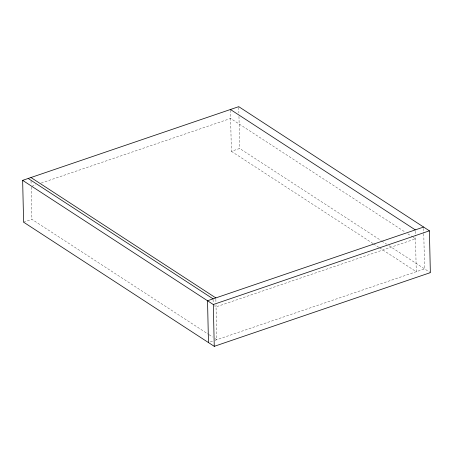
<?xml version="1.0" encoding="UTF-8"?>
<svg xmlns="http://www.w3.org/2000/svg" width="453" height="453" viewBox="0 0 453 453"><rect width="100%" height="100%" fill="white"/><g stroke="black" fill="none" stroke-linecap="round" stroke-linejoin="round"><path stroke-width="0.34" stroke-dasharray="2.27 1.7" d="M31.835 186.262L35.849 184.892M41.206 183.063L230.639 118.46L405.441 232.293M23.601 222.18L31.908 219.348L208.493 334.337M230.447 110.187L231.381 151.319L239.694 148.482L381.318 240.707M210.322 341.941L213.403 340.894M215.13 340.305L424.574 268.878L423.781 234.025M407.813 233.833L412.553 236.925M413.147 237.31L415.514 238.85L216.041 306.879L214.263 305.724M381.907 241.092L386.647 244.178M389.019 245.724L430.35 272.638M231.381 151.319L373.006 243.544M373.595 243.929L378.929 247.4M379.523 247.785L416.262 271.709L415.469 236.783M209.088 334.722L212.644 337.038M215.011 338.584L216.789 339.739L215.996 304.812M423.657 228.448L423.765 233.329M415.344 231.268L415.452 236.092M238.759 107.361L238.89 112.939M238.969 116.421L239.694 148.482M215.871 299.297L215.934 302.055M213.086 299.563L213.165 303.046M31.042 180.974L31.115 184.422M31.183 187.185L31.908 219.348"/><path stroke-width="0.68" d="M22.65 180.362L238.742 106.665L429.399 230.82L430.35 272.638L214.258 346.335L23.601 222.18L22.65 180.362L213.306 304.518L429.399 230.82M423.623 227.055L207.531 300.752L208.476 342.576M230.435 109.496L415.31 229.892M30.963 177.525L215.838 297.921M28.194 178.471L213.069 298.861M213.306 304.518L214.258 346.335"/></g></svg>
